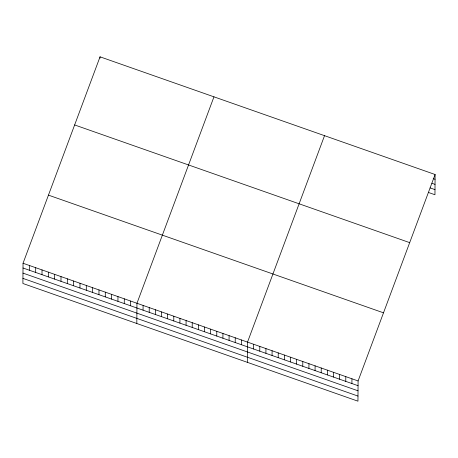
<?xml version="1.0" encoding="UTF-8"?>
<svg xmlns="http://www.w3.org/2000/svg" width="458" height="458" viewBox="0 0 458 458"><rect width="100%" height="100%" fill="white"/><g stroke="black" fill="none" stroke-linecap="round" stroke-linejoin="round"><path stroke-width="0.69" d="M23.043 263.253L22.9 283.491L357.95 401.179L358.087 380.947L435.1 174.509L100.05 56.821L23.043 263.253L358.087 380.947M29.335 270.22L29.369 265.48M35.667 272.447L35.701 267.701M41.993 274.668L42.027 269.922M48.325 276.89L48.353 272.149M54.651 279.117L54.685 274.371M60.983 281.338L61.011 276.592M67.309 283.559L67.343 278.819M73.635 285.786L73.669 281.04M79.967 288.008L80.001 283.262M86.293 290.229L86.327 285.489M92.625 292.45L92.659 287.71M100.044 58.172L100.05 56.821M98.951 294.677L98.985 289.931M105.283 296.899L105.311 292.152M111.609 299.12L111.643 294.38M117.941 301.347L117.969 296.601M124.267 303.568L124.301 298.822M130.593 305.789L130.627 301.049M136.816 323.503L136.959 303.27L213.966 96.833M143.068 310.175L143.102 305.429M149.211 312.327L149.245 307.587M155.354 314.486L155.382 309.745M161.497 316.644L161.525 311.904M167.639 318.802L167.668 314.062M173.777 320.961L173.811 316.215M179.92 323.119L179.954 318.373M186.062 325.277L186.097 320.531M192.205 327.436L192.24 322.69M198.348 329.594L198.383 324.848M204.491 331.747L204.526 327.006M210.634 333.905L210.669 329.165M216.777 336.063L216.811 331.323M222.92 338.222L222.954 333.481M229.063 340.38L229.097 335.634M235.206 342.538L235.24 337.792M241.349 344.697L241.377 339.95M247.383 362.341L247.52 342.109L324.533 135.671M253.635 349.013L253.663 344.267M259.778 351.166L259.806 346.425M265.915 353.324L265.949 348.584M272.058 355.482L272.092 350.742M278.201 357.641L278.235 352.9M284.344 359.799L284.378 355.053M290.486 361.957L290.521 357.211M296.629 364.116L296.664 359.37M302.772 366.274L302.807 361.528M308.915 368.432L308.95 363.686M315.058 370.591L315.093 365.845M321.201 372.743L321.235 368.003M327.344 374.902L327.378 370.161M333.487 377.06L333.516 372.32M339.63 379.218L339.659 374.472M345.773 381.377L345.801 376.631M351.91 383.535L351.944 378.789M435.1 174.509L434.957 194.747L428.814 192.589M433.222 178.609L435.066 179.255M431.963 183.286L435.031 184.368M430.079 187.906L434.997 189.635M74.637 124.942L409.687 242.637M48.456 195.131L383.501 312.825M23.009 267.999L358.053 385.693M22.974 273.111L358.019 390.806M22.934 278.378L357.984 396.073"/></g></svg>
